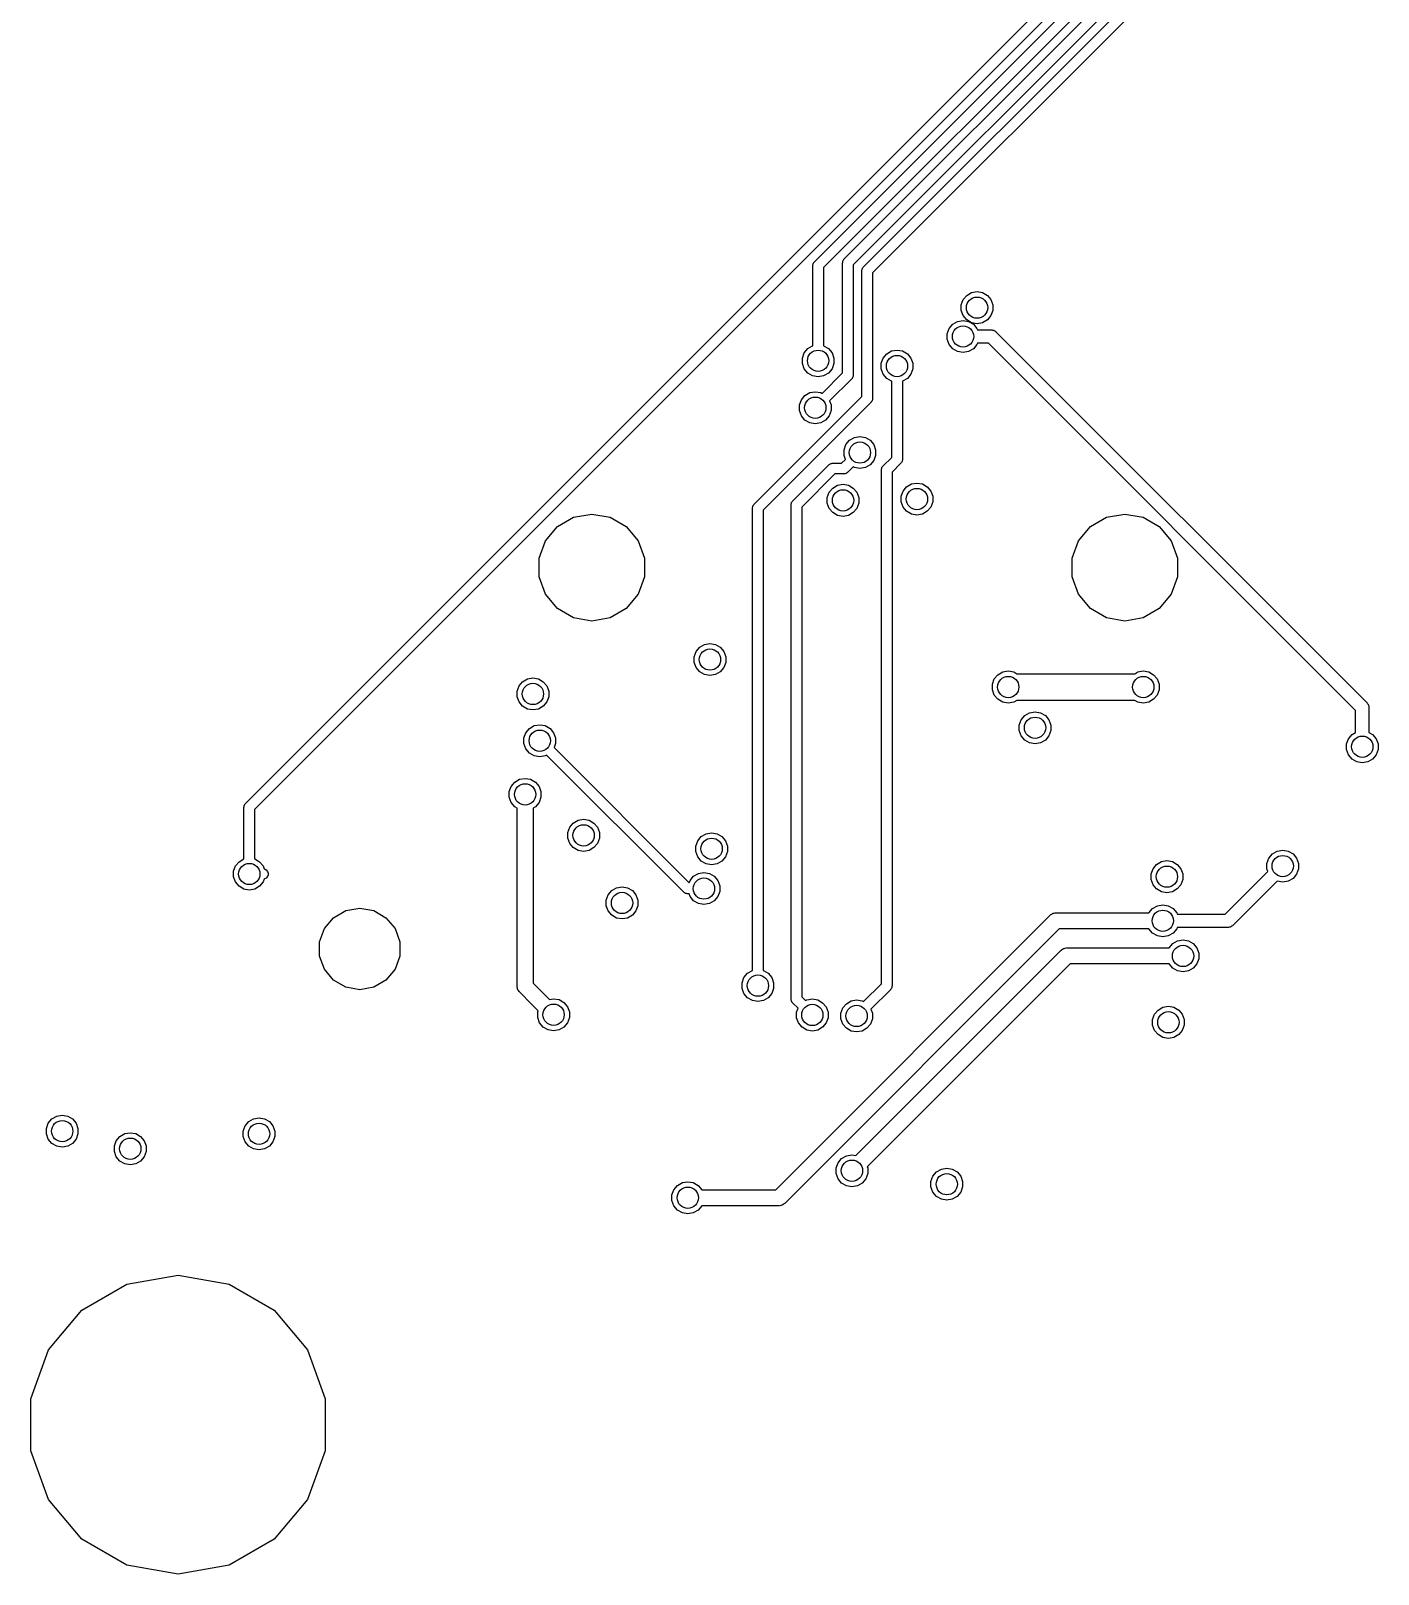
# Model space of a CAD drawing. Extents: x 85.4 to 167.1, y -165.3 to -88.8.
# Drawn here: x 135.22 to 160.51, y -165.29 to -136.33 of the extents above; entities that cross this region are included whole.
import ezdxf

# ---------------------------------------------------------------- set-up
doc = ezdxf.new("R2010")
doc.units = 0
doc.header["$MEASUREMENT"] = 0
doc.layers.add('BLACK', color=7, linetype='CONTINUOUS')

msp = doc.modelspace()

# ---------------------------------------------------------------- linework, layer by layer
at = {"layer": 'Black'}
for p, q in [((139.249, -150.83), (156.599, -133.48)), ((156.77, -133.592), (139.42, -150.942)), ((149.926, -140.663), (156.959, -133.629)), ((157.13, -133.742), (150.096, -140.775)), ((150.486, -140.612), (157.319, -133.779)), ((157.49, -133.891), (150.656, -140.724)), ((150.846, -140.761), (157.679, -133.928)), ((157.85, -134.04), (151.016, -140.873)), ((149.896, -140.733), (149.897, -140.729)), ((149.896, -142.099), (149.896, -140.733)), ((149.897, -140.725), (149.9, -140.712)), ((149.897, -140.729), (149.897, -140.725)), ((149.9, -140.712), (149.902, -140.699)), ((149.902, -140.699), (149.905, -140.695)), ((149.905, -140.695), (149.906, -140.691)), ((149.906, -140.691), (149.913, -140.68)), ((149.913, -140.68), (149.92, -140.669)), ((149.92, -140.669), (149.923, -140.666)), ((149.923, -140.666), (149.926, -140.663)), ((150.456, -140.683), (150.457, -140.678)), ((150.456, -142.748), (150.456, -140.683)), ((150.457, -140.674), (150.46, -140.661)), ((150.457, -140.678), (150.457, -140.674)), ((150.46, -140.661), (150.462, -140.648)), ((150.462, -140.648), (150.465, -140.644)), ((150.465, -140.644), (150.466, -140.64)), ((150.466, -140.64), (150.473, -140.63)), ((150.473, -140.63), (150.48, -140.618)), ((150.48, -140.618), (150.483, -140.615)), ((150.483, -140.615), (150.486, -140.612)), ((150.656, -140.724), (150.656, -142.79)), ((150.096, -140.775), (150.096, -142.099)), ((150.816, -140.832), (150.817, -140.827)), ((150.816, -143.191), (150.816, -140.832)), ((150.817, -140.823), (150.82, -140.81)), ((150.817, -140.827), (150.817, -140.823)), ((150.82, -140.81), (150.822, -140.797)), ((150.822, -140.797), (150.825, -140.794)), ((150.825, -140.794), (150.826, -140.789)), ((150.826, -140.789), (150.833, -140.779)), ((150.833, -140.779), (150.84, -140.767)), ((150.84, -140.767), (150.843, -140.765)), ((150.843, -140.765), (150.846, -140.761)), ((151.016, -140.873), (151.016, -143.232)), ((152.718, -141.375), (152.785, -141.295)), ((152.785, -141.295), (152.876, -141.243)), ((152.876, -141.243), (152.979, -141.224)), ((152.979, -141.224), (153.082, -141.243)), ((153.082, -141.243), (153.173, -141.295)), ((153.173, -141.295), (153.24, -141.375)), ((152.682, -141.473), (152.718, -141.375)), ((152.682, -141.578), (152.682, -141.473)), ((152.718, -141.676), (152.682, -141.578)), ((153.24, -141.375), (153.276, -141.473)), ((153.276, -141.578), (153.24, -141.676)), ((153.276, -141.473), (153.276, -141.578)), ((152.455, -141.916), (152.522, -141.836)), ((152.522, -141.836), (152.612, -141.784)), ((152.612, -141.784), (152.715, -141.766)), ((152.715, -141.766), (152.818, -141.784)), ((152.785, -141.756), (152.718, -141.676)), ((152.876, -141.809), (152.785, -141.756)), ((152.818, -141.784), (152.909, -141.836)), ((152.979, -141.827), (152.876, -141.809)), ((152.909, -141.836), (152.976, -141.916)), ((153.082, -141.809), (152.979, -141.827)), ((153.173, -141.756), (153.082, -141.809)), ((153.24, -141.676), (153.173, -141.756)), ((149.896, -142.24), (149.896, -142.099)), ((150.096, -142.099), (150.096, -142.24)), ((152.419, -142.014), (152.455, -141.916)), ((152.419, -142.119), (152.419, -142.014)), ((152.455, -142.217), (152.419, -142.119)), ((152.976, -141.916), (152.986, -141.942)), ((152.986, -142.192), (152.976, -142.217)), ((152.986, -141.942), (153.14, -141.942)), ((153.14, -142.192), (152.986, -142.192)), ((153.14, -141.942), (153.244, -141.942)), ((153.192, -142.192), (153.14, -142.192)), ((160.084, -149.084), (153.192, -142.192)), ((153.244, -141.942), (153.249, -141.943)), ((153.249, -141.943), (153.255, -141.942)), ((153.255, -141.942), (153.27, -141.946)), ((153.27, -141.946), (153.286, -141.949)), ((153.286, -141.949), (153.291, -141.952)), ((153.291, -141.952), (153.297, -141.953)), ((153.297, -141.953), (153.31, -141.963)), ((153.31, -141.963), (153.324, -141.971)), ((153.324, -141.971), (153.328, -141.975)), ((153.328, -141.975), (153.332, -141.978)), ((153.332, -141.978), (160.298, -148.944)), ((149.7, -142.471), (149.736, -142.373)), ((149.7, -142.576), (149.7, -142.471)), ((149.736, -142.373), (149.803, -142.293)), ((149.803, -142.293), (149.893, -142.24)), ((149.893, -142.24), (149.896, -142.24)), ((150.096, -142.24), (150.099, -142.24)), ((150.099, -142.24), (150.19, -142.293)), ((150.19, -142.293), (150.257, -142.373)), ((150.257, -142.373), (150.293, -142.471)), ((150.293, -142.471), (150.293, -142.576)), ((151.18, -142.57), (151.216, -142.472)), ((151.216, -142.472), (151.283, -142.391)), ((151.283, -142.391), (151.373, -142.339)), ((151.373, -142.339), (151.476, -142.321)), ((151.476, -142.321), (151.579, -142.339)), ((151.579, -142.339), (151.67, -142.391)), ((151.67, -142.391), (151.737, -142.472)), ((151.737, -142.472), (151.773, -142.57)), ((152.522, -142.297), (152.455, -142.217)), ((152.612, -142.35), (152.522, -142.297)), ((152.715, -142.368), (152.612, -142.35)), ((152.818, -142.35), (152.715, -142.368)), ((152.909, -142.297), (152.818, -142.35)), ((152.976, -142.217), (152.909, -142.297)), ((149.736, -142.674), (149.7, -142.576)), ((149.803, -142.754), (149.736, -142.674)), ((149.893, -142.806), (149.803, -142.754)), ((150.07, -143.135), (150.456, -142.748)), ((150.19, -142.754), (150.099, -142.806)), ((150.257, -142.674), (150.19, -142.754)), ((150.293, -142.576), (150.257, -142.674)), ((151.18, -142.674), (151.18, -142.57)), ((151.216, -142.773), (151.18, -142.674)), ((151.283, -142.853), (151.216, -142.773)), ((151.737, -142.773), (151.67, -142.853)), ((151.773, -142.674), (151.737, -142.773)), ((151.773, -142.57), (151.773, -142.674)), ((149.996, -142.824), (149.893, -142.806)), ((150.099, -142.806), (149.996, -142.824)), ((150.627, -142.861), (150.211, -143.276)), ((150.63, -142.857), (150.627, -142.861)), ((150.633, -142.854), (150.63, -142.857)), ((150.64, -142.843), (150.633, -142.854)), ((150.647, -142.832), (150.64, -142.843)), ((150.648, -142.828), (150.647, -142.832)), ((150.65, -142.824), (150.648, -142.828)), ((150.653, -142.811), (150.65, -142.824)), ((150.656, -142.799), (150.653, -142.811)), ((150.656, -142.79), (150.656, -142.794)), ((150.656, -142.794), (150.656, -142.799)), ((151.373, -142.905), (151.283, -142.853)), ((151.376, -142.906), (151.373, -142.905)), ((151.376, -143.046), (151.376, -142.906)), ((151.376, -144.335), (151.376, -143.046)), ((151.579, -142.905), (151.576, -142.906)), ((151.576, -142.906), (151.576, -143.046)), ((151.576, -143.046), (151.576, -144.377)), ((151.67, -142.853), (151.579, -142.905)), ((148.794, -145.213), (150.816, -143.191)), ((150.987, -143.303), (148.965, -145.325)), ((149.646, -143.352), (149.681, -143.253)), ((149.646, -143.456), (149.646, -143.352)), ((149.681, -143.253), (149.749, -143.173)), ((149.749, -143.173), (149.839, -143.121)), ((149.839, -143.121), (149.942, -143.103)), ((149.942, -143.103), (150.045, -143.121)), ((150.045, -143.121), (150.07, -143.135)), ((150.211, -143.276), (150.239, -143.352)), ((150.239, -143.352), (150.239, -143.456)), ((150.99, -143.299), (150.987, -143.303)), ((150.993, -143.296), (150.99, -143.299)), ((151, -143.285), (150.993, -143.296)), ((151.007, -143.274), (151, -143.285)), ((151.008, -143.27), (151.007, -143.274)), ((151.01, -143.266), (151.008, -143.27)), ((151.013, -143.253), (151.01, -143.266)), ((151.016, -143.241), (151.013, -143.253)), ((151.016, -143.232), (151.016, -143.236)), ((151.016, -143.236), (151.016, -143.241)), ((149.681, -143.555), (149.646, -143.456)), ((149.749, -143.635), (149.681, -143.555)), ((149.839, -143.687), (149.749, -143.635)), ((150.136, -143.635), (150.045, -143.687)), ((150.203, -143.555), (150.136, -143.635)), ((150.239, -143.456), (150.203, -143.555)), ((149.942, -143.705), (149.839, -143.687)), ((150.045, -143.687), (149.942, -143.705)), ((150.482, -144.193), (150.518, -144.095)), ((150.482, -144.298), (150.482, -144.193)), ((150.518, -144.095), (150.585, -144.015)), ((150.585, -144.015), (150.676, -143.962)), ((150.676, -143.962), (150.779, -143.944)), ((150.779, -143.944), (150.882, -143.962)), ((150.882, -143.962), (150.972, -144.015)), ((150.972, -144.015), (151.04, -144.095)), ((151.04, -144.095), (151.075, -144.193)), ((151.075, -144.193), (151.075, -144.298)), ((149.516, -145.155), (150.197, -144.475)), ((150.197, -144.475), (150.2, -144.472)), ((150.2, -144.472), (150.203, -144.469)), ((150.203, -144.469), (150.214, -144.462)), ((150.214, -144.462), (150.225, -144.455)), ((150.225, -144.455), (150.229, -144.454)), ((150.229, -144.454), (150.233, -144.451)), ((150.233, -144.451), (150.246, -144.449)), ((150.246, -144.449), (150.259, -144.446)), ((150.259, -144.446), (150.263, -144.446)), ((150.263, -144.446), (150.267, -144.445)), ((150.267, -144.445), (150.437, -144.445)), ((150.437, -144.445), (150.51, -144.373)), ((150.51, -144.373), (150.482, -144.298)), ((150.651, -144.514), (150.55, -144.616)), ((150.676, -144.528), (150.651, -144.514)), ((150.972, -144.476), (150.882, -144.528)), ((151.04, -144.396), (150.972, -144.476)), ((151.075, -144.298), (151.04, -144.396)), ((151.192, -144.528), (151.199, -144.517)), ((151.199, -144.517), (151.206, -144.506)), ((151.206, -144.506), (151.209, -144.503)), ((151.209, -144.503), (151.212, -144.5)), ((151.212, -144.5), (151.376, -144.335)), ((151.547, -144.447), (151.383, -144.612)), ((151.55, -144.444), (151.547, -144.447)), ((151.553, -144.441), (151.55, -144.444)), ((151.56, -144.43), (151.553, -144.441)), ((151.567, -144.419), (151.56, -144.43)), ((151.568, -144.415), (151.567, -144.419)), ((151.57, -144.411), (151.568, -144.415)), ((151.573, -144.398), (151.57, -144.411)), ((151.576, -144.385), (151.573, -144.398)), ((151.576, -144.377), (151.576, -144.381)), ((151.576, -144.381), (151.576, -144.385)), ((150.309, -144.645), (149.687, -145.267)), ((150.479, -144.645), (150.309, -144.645)), ((150.483, -144.645), (150.479, -144.645)), ((150.488, -144.645), (150.483, -144.645)), ((150.5, -144.642), (150.488, -144.645)), ((150.513, -144.639), (150.5, -144.642)), ((150.517, -144.637), (150.513, -144.639)), ((150.521, -144.636), (150.517, -144.637)), ((150.532, -144.628), (150.521, -144.636)), ((150.543, -144.622), (150.532, -144.628)), ((150.546, -144.619), (150.543, -144.622)), ((150.55, -144.616), (150.546, -144.619)), ((150.779, -144.546), (150.676, -144.528)), ((150.882, -144.528), (150.779, -144.546)), ((151.183, -144.562), (151.186, -144.549)), ((151.183, -144.566), (151.183, -144.562)), ((151.183, -144.57), (151.183, -144.566)), ((151.183, -154.213), (151.183, -144.57)), ((151.186, -144.549), (151.189, -144.536)), ((151.189, -144.536), (151.191, -144.532)), ((151.191, -144.532), (151.192, -144.528)), ((151.383, -144.612), (151.383, -154.254)), ((150.166, -145.09), (150.202, -144.991)), ((150.166, -145.194), (150.166, -145.09)), ((150.202, -144.991), (150.269, -144.911)), ((150.269, -144.911), (150.36, -144.859)), ((150.36, -144.859), (150.463, -144.841)), ((150.463, -144.841), (150.566, -144.859)), ((150.566, -144.859), (150.656, -144.911)), ((150.656, -144.911), (150.724, -144.991)), ((150.724, -144.991), (150.759, -145.09)), ((150.759, -145.09), (150.759, -145.194)), ((151.554, -145.065), (151.589, -144.967)), ((151.554, -145.17), (151.554, -145.065)), ((151.589, -144.967), (151.657, -144.887)), ((151.657, -144.887), (151.747, -144.835)), ((151.747, -144.835), (151.85, -144.817)), ((151.85, -144.817), (151.953, -144.835)), ((151.953, -144.835), (152.044, -144.887)), ((152.044, -144.887), (152.111, -144.967)), ((152.111, -144.967), (152.147, -145.065)), ((152.147, -145.065), (152.147, -145.17)), ((148.765, -145.275), (148.768, -145.262)), ((148.765, -145.279), (148.765, -145.275)), ((148.765, -145.284), (148.765, -145.279)), ((148.765, -153.964), (148.765, -145.284)), ((148.768, -145.262), (148.771, -145.25)), ((148.771, -145.25), (148.773, -145.246)), ((148.773, -145.246), (148.774, -145.241)), ((148.774, -145.241), (148.782, -145.231)), ((148.782, -145.231), (148.788, -145.219)), ((148.788, -145.219), (148.791, -145.217)), ((148.791, -145.217), (148.794, -145.213)), ((148.965, -145.325), (148.965, -153.964)), ((149.487, -145.217), (149.491, -145.205)), ((149.488, -145.222), (149.487, -145.217)), ((149.487, -145.226), (149.488, -145.222)), ((149.487, -154.499), (149.487, -145.226)), ((149.491, -145.205), (149.493, -145.192)), ((149.493, -145.192), (149.495, -145.188)), ((149.495, -145.188), (149.496, -145.184)), ((149.496, -145.184), (149.504, -145.173)), ((149.504, -145.173), (149.51, -145.162)), ((149.51, -145.162), (149.514, -145.159)), ((149.514, -145.159), (149.516, -145.155)), ((149.687, -145.267), (149.687, -154.458)), ((150.202, -145.292), (150.166, -145.194)), ((150.269, -145.373), (150.202, -145.292)), ((150.36, -145.425), (150.269, -145.373)), ((150.656, -145.373), (150.566, -145.425)), ((150.724, -145.292), (150.656, -145.373)), ((150.759, -145.194), (150.724, -145.292)), ((151.589, -145.268), (151.554, -145.17)), ((151.657, -145.348), (151.589, -145.268)), ((151.747, -145.401), (151.657, -145.348)), ((152.044, -145.348), (151.953, -145.401)), ((152.111, -145.268), (152.044, -145.348)), ((152.147, -145.17), (152.111, -145.268)), ((144.881, -145.901), (145.105, -145.634)), ((145.105, -145.634), (145.407, -145.46)), ((145.407, -145.46), (145.75, -145.399)), ((145.75, -145.399), (146.093, -145.46)), ((146.093, -145.46), (146.395, -145.634)), ((146.395, -145.634), (146.62, -145.901)), ((150.463, -145.443), (150.36, -145.425)), ((150.566, -145.425), (150.463, -145.443)), ((151.85, -145.419), (151.747, -145.401)), ((151.953, -145.401), (151.85, -145.419)), ((154.881, -145.901), (155.105, -145.634)), ((155.105, -145.634), (155.407, -145.46)), ((155.407, -145.46), (155.75, -145.399)), ((155.75, -145.399), (156.093, -145.46)), ((156.093, -145.46), (156.395, -145.634)), ((156.395, -145.634), (156.62, -145.901)), ((144.762, -146.229), (144.881, -145.901)), ((146.62, -145.901), (146.739, -146.229)), ((154.762, -146.229), (154.881, -145.901)), ((156.62, -145.901), (156.739, -146.229)), ((144.762, -146.577), (144.762, -146.229)), ((146.739, -146.229), (146.739, -146.577)), ((154.762, -146.577), (154.762, -146.229)), ((156.739, -146.229), (156.739, -146.577)), ((144.881, -146.905), (144.762, -146.577)), ((146.739, -146.577), (146.62, -146.905)), ((154.881, -146.905), (154.762, -146.577)), ((156.739, -146.577), (156.62, -146.905)), ((145.105, -147.172), (144.881, -146.905)), ((146.62, -146.905), (146.395, -147.172)), ((155.105, -147.172), (154.881, -146.905)), ((156.62, -146.905), (156.395, -147.172)), ((145.407, -147.346), (145.105, -147.172)), ((145.75, -147.407), (145.407, -147.346)), ((146.093, -147.346), (145.75, -147.407)), ((146.395, -147.172), (146.093, -147.346)), ((155.407, -147.346), (155.105, -147.172)), ((155.75, -147.407), (155.407, -147.346)), ((156.093, -147.346), (155.75, -147.407)), ((156.395, -147.172), (156.093, -147.346)), ((147.67, -148.077), (147.706, -147.979)), ((147.706, -147.979), (147.773, -147.899)), ((147.773, -147.899), (147.863, -147.846)), ((147.863, -147.846), (147.966, -147.828)), ((147.966, -147.828), (148.069, -147.846)), ((148.069, -147.846), (148.16, -147.899)), ((148.16, -147.899), (148.227, -147.979)), ((148.227, -147.979), (148.263, -148.077)), ((147.67, -148.182), (147.67, -148.077)), ((147.706, -148.28), (147.67, -148.182)), ((147.773, -148.36), (147.706, -148.28)), ((148.227, -148.28), (148.16, -148.36)), ((148.263, -148.182), (148.227, -148.28)), ((148.263, -148.077), (148.263, -148.182)), ((144.382, -148.625), (144.449, -148.545)), ((144.449, -148.545), (144.539, -148.492)), ((144.539, -148.492), (144.642, -148.474)), ((144.642, -148.474), (144.745, -148.492)), ((144.745, -148.492), (144.836, -148.545)), ((144.836, -148.545), (144.903, -148.625)), ((147.863, -148.412), (147.773, -148.36)), ((147.966, -148.431), (147.863, -148.412)), ((148.069, -148.412), (147.966, -148.431)), ((148.16, -148.36), (148.069, -148.412)), ((153.266, -148.593), (153.302, -148.494)), ((153.302, -148.494), (153.369, -148.414)), ((153.369, -148.414), (153.46, -148.362)), ((153.46, -148.362), (153.563, -148.344)), ((153.563, -148.344), (153.666, -148.362)), ((153.666, -148.362), (153.723, -148.395)), ((153.723, -148.395), (155.937, -148.395)), ((155.937, -148.395), (155.995, -148.362)), ((155.995, -148.362), (156.098, -148.344)), ((156.098, -148.344), (156.201, -148.362)), ((156.201, -148.362), (156.291, -148.414)), ((156.291, -148.414), (156.358, -148.494)), ((156.358, -148.494), (156.394, -148.593)), ((144.346, -148.723), (144.382, -148.625)), ((144.346, -148.828), (144.346, -148.723)), ((144.382, -148.926), (144.346, -148.828)), ((144.903, -148.625), (144.939, -148.723)), ((144.939, -148.828), (144.903, -148.926)), ((144.939, -148.723), (144.939, -148.828)), ((153.266, -148.697), (153.266, -148.593)), ((153.302, -148.796), (153.266, -148.697)), ((153.369, -148.876), (153.302, -148.796)), ((156.358, -148.796), (156.291, -148.876)), ((156.394, -148.697), (156.358, -148.796)), ((156.394, -148.593), (156.394, -148.697)), ((144.449, -149.006), (144.382, -148.926)), ((144.539, -149.058), (144.449, -149.006)), ((144.642, -149.076), (144.539, -149.058)), ((144.745, -149.058), (144.642, -149.076)), ((144.836, -149.006), (144.745, -149.058)), ((144.903, -148.926), (144.836, -149.006)), ((153.46, -148.928), (153.369, -148.876)), ((153.563, -148.946), (153.46, -148.928)), ((153.666, -148.928), (153.563, -148.946)), ((153.723, -148.895), (153.666, -148.928)), ((155.937, -148.895), (153.723, -148.895)), ((153.874, -149.18), (153.964, -149.127)), ((153.964, -149.127), (154.067, -149.109)), ((154.067, -149.109), (154.17, -149.127)), ((154.17, -149.127), (154.261, -149.18)), ((155.995, -148.928), (155.937, -148.895)), ((156.098, -148.946), (155.995, -148.928)), ((156.201, -148.928), (156.098, -148.946)), ((156.291, -148.876), (156.201, -148.928)), ((160.084, -149.496), (160.084, -149.084)), ((160.298, -148.944), (160.301, -148.948)), ((160.301, -148.948), (160.305, -148.952)), ((160.305, -148.952), (160.313, -148.966)), ((160.313, -148.966), (160.322, -148.979)), ((160.322, -148.979), (160.324, -148.985)), ((160.324, -148.985), (160.327, -148.989)), ((160.327, -148.989), (160.329, -149.005)), ((160.329, -149.005), (160.334, -149.021)), ((160.334, -149.021), (160.333, -149.027)), ((160.333, -149.027), (160.334, -149.032)), ((160.334, -149.032), (160.334, -149.496)), ((144.511, -149.502), (144.578, -149.422)), ((144.578, -149.422), (144.669, -149.37)), ((144.669, -149.37), (144.772, -149.352)), ((144.772, -149.352), (144.875, -149.37)), ((144.875, -149.37), (144.965, -149.422)), ((144.965, -149.422), (145.032, -149.502)), ((153.771, -149.358), (153.807, -149.26)), ((153.771, -149.463), (153.771, -149.358)), ((153.807, -149.26), (153.874, -149.18)), ((154.261, -149.18), (154.328, -149.26)), ((154.328, -149.26), (154.364, -149.358)), ((154.364, -149.358), (154.364, -149.463)), ((144.475, -149.601), (144.511, -149.502)), ((144.475, -149.705), (144.475, -149.601)), ((144.511, -149.804), (144.475, -149.705)), ((145.032, -149.502), (145.068, -149.601)), ((145.068, -149.705), (145.041, -149.781)), ((145.068, -149.601), (145.068, -149.705)), ((153.807, -149.561), (153.771, -149.463)), ((153.874, -149.641), (153.807, -149.561)), ((153.964, -149.693), (153.874, -149.641)), ((154.067, -149.711), (153.964, -149.693)), ((154.17, -149.693), (154.067, -149.711)), ((154.261, -149.641), (154.17, -149.693)), ((154.328, -149.561), (154.261, -149.641)), ((154.364, -149.463), (154.328, -149.561)), ((159.913, -149.714), (159.948, -149.615)), ((159.913, -149.818), (159.913, -149.714)), ((159.948, -149.615), (160.016, -149.535)), ((160.016, -149.535), (160.084, -149.496)), ((160.334, -149.496), (160.403, -149.535)), ((160.403, -149.535), (160.47, -149.615)), ((160.47, -149.615), (160.506, -149.714)), ((160.506, -149.714), (160.506, -149.818)), ((144.578, -149.884), (144.511, -149.804)), ((144.669, -149.936), (144.578, -149.884)), ((144.772, -149.954), (144.669, -149.936)), ((144.875, -149.936), (144.772, -149.954)), ((144.899, -149.922), (144.875, -149.936)), ((147.475, -152.498), (144.899, -149.922)), ((145.041, -149.781), (147.577, -152.317)), ((159.948, -149.916), (159.913, -149.818)), ((160.016, -149.997), (159.948, -149.916)), ((160.106, -150.049), (160.016, -149.997)), ((160.403, -149.997), (160.312, -150.049)), ((160.47, -149.916), (160.403, -149.997)), ((160.506, -149.818), (160.47, -149.916)), ((160.209, -150.067), (160.106, -150.049)), ((160.312, -150.049), (160.209, -150.067)), ((144.2, -150.608), (144.236, -150.509)), ((144.236, -150.509), (144.303, -150.429)), ((144.303, -150.429), (144.394, -150.377)), ((144.394, -150.377), (144.497, -150.359)), ((144.497, -150.359), (144.6, -150.377)), ((144.6, -150.377), (144.69, -150.429)), ((144.69, -150.429), (144.757, -150.509)), ((144.757, -150.509), (144.793, -150.608)), ((139.221, -150.892), (139.224, -150.879)), ((139.224, -150.879), (139.226, -150.866)), ((139.226, -150.866), (139.228, -150.862)), ((139.228, -150.862), (139.23, -150.858)), ((139.23, -150.858), (139.237, -150.847)), ((139.237, -150.847), (139.244, -150.836)), ((139.244, -150.836), (139.247, -150.833)), ((139.247, -150.833), (139.249, -150.83)), ((144.2, -150.712), (144.2, -150.608)), ((144.236, -150.811), (144.2, -150.712)), ((144.303, -150.891), (144.236, -150.811)), ((144.757, -150.811), (144.69, -150.891)), ((144.793, -150.712), (144.757, -150.811)), ((144.793, -150.608), (144.793, -150.712)), ((139.22, -150.9), (139.221, -150.896)), ((139.22, -151.729), (139.22, -150.9)), ((139.221, -150.896), (139.221, -150.892)), ((139.42, -150.942), (139.42, -151.729)), ((144.347, -150.916), (144.303, -150.891)), ((144.347, -154.262), (144.347, -150.916)), ((144.69, -150.891), (144.647, -150.916)), ((144.647, -150.916), (144.647, -154.2)), ((145.4, -151.198), (145.491, -151.146)), ((145.491, -151.146), (145.594, -151.128)), ((145.594, -151.128), (145.697, -151.146)), ((145.697, -151.146), (145.788, -151.198)), ((145.297, -151.376), (145.333, -151.278)), ((145.297, -151.481), (145.297, -151.376)), ((145.333, -151.278), (145.4, -151.198)), ((145.788, -151.198), (145.855, -151.278)), ((145.855, -151.278), (145.891, -151.376)), ((145.891, -151.376), (145.891, -151.481)), ((147.736, -151.531), (147.803, -151.45)), ((147.803, -151.45), (147.894, -151.398)), ((147.894, -151.398), (147.997, -151.38)), ((147.997, -151.38), (148.1, -151.398)), ((148.1, -151.398), (148.19, -151.45)), ((148.19, -151.45), (148.258, -151.531)), ((139.22, -151.87), (139.22, -151.729)), ((139.42, -151.729), (139.42, -151.87)), ((145.333, -151.579), (145.297, -151.481)), ((145.4, -151.659), (145.333, -151.579)), ((145.491, -151.712), (145.4, -151.659)), ((145.594, -151.73), (145.491, -151.712)), ((145.697, -151.712), (145.594, -151.73)), ((145.788, -151.659), (145.697, -151.712)), ((145.855, -151.579), (145.788, -151.659)), ((145.891, -151.481), (145.855, -151.579)), ((147.7, -151.629), (147.736, -151.531)), ((147.7, -151.733), (147.7, -151.629)), ((147.736, -151.832), (147.7, -151.733)), ((148.258, -151.531), (148.293, -151.629)), ((148.293, -151.733), (148.258, -151.832)), ((148.293, -151.629), (148.293, -151.733)), ((158.522, -151.776), (158.613, -151.723)), ((158.613, -151.723), (158.716, -151.705)), ((158.716, -151.705), (158.819, -151.723)), ((158.819, -151.723), (158.909, -151.776)), ((139.024, -152.101), (139.059, -152.003)), ((139.059, -152.003), (139.127, -151.923)), ((139.127, -151.923), (139.217, -151.871)), ((139.217, -151.871), (139.22, -151.87)), ((139.42, -151.87), (139.423, -151.871)), ((139.423, -151.871), (139.514, -151.923)), ((139.514, -151.923), (139.581, -152.003)), ((139.581, -152.003), (139.601, -152.058)), ((147.803, -151.912), (147.736, -151.832)), ((147.894, -151.964), (147.803, -151.912)), ((147.997, -151.982), (147.894, -151.964)), ((148.1, -151.964), (147.997, -151.982)), ((148.19, -151.912), (148.1, -151.964)), ((148.258, -151.832), (148.19, -151.912)), ((156.281, -152.054), (156.348, -151.974)), ((156.348, -151.974), (156.438, -151.921)), ((156.438, -151.921), (156.541, -151.903)), ((156.541, -151.903), (156.644, -151.921)), ((156.644, -151.921), (156.735, -151.974)), ((156.735, -151.974), (156.802, -152.054)), ((158.419, -151.954), (158.455, -151.856)), ((158.419, -152.058), (158.419, -151.954)), ((158.455, -151.856), (158.522, -151.776)), ((158.909, -151.776), (158.976, -151.856)), ((158.976, -151.856), (159.012, -151.954)), ((159.012, -151.954), (159.012, -152.058)), ((139.024, -152.206), (139.024, -152.101)), ((139.059, -152.304), (139.024, -152.206)), ((139.127, -152.384), (139.059, -152.304)), ((139.581, -152.304), (139.514, -152.384)), ((139.601, -152.249), (139.581, -152.304)), ((139.601, -152.058), (139.608, -152.06)), ((139.608, -152.247), (139.601, -152.249)), ((139.608, -152.06), (139.638, -152.077)), ((139.638, -152.23), (139.608, -152.247)), ((139.638, -152.077), (139.661, -152.104)), ((139.661, -152.204), (139.638, -152.23)), ((139.661, -152.104), (139.673, -152.136)), ((139.673, -152.171), (139.661, -152.204)), ((139.673, -152.136), (139.673, -152.171)), ((147.577, -152.317), (147.591, -152.277)), ((147.591, -152.277), (147.659, -152.197)), ((147.659, -152.197), (147.749, -152.144)), ((147.749, -152.144), (147.852, -152.126)), ((147.852, -152.126), (147.955, -152.144)), ((147.955, -152.144), (148.046, -152.197)), ((148.046, -152.197), (148.113, -152.277)), ((148.113, -152.277), (148.149, -152.375)), ((156.245, -152.152), (156.281, -152.054)), ((156.245, -152.257), (156.245, -152.152)), ((156.281, -152.355), (156.245, -152.257)), ((156.802, -152.054), (156.838, -152.152)), ((156.838, -152.257), (156.802, -152.355)), ((156.838, -152.152), (156.838, -152.257)), ((157.638, -152.907), (158.437, -152.108)), ((158.611, -152.288), (157.778, -153.121)), ((158.437, -152.108), (158.419, -152.058)), ((158.613, -152.289), (158.611, -152.288)), ((158.716, -152.307), (158.613, -152.289)), ((158.819, -152.289), (158.716, -152.307)), ((158.909, -152.237), (158.819, -152.289)), ((158.976, -152.157), (158.909, -152.237)), ((159.012, -152.058), (158.976, -152.157)), ((139.217, -152.437), (139.127, -152.384)), ((139.32, -152.455), (139.217, -152.437)), ((139.423, -152.437), (139.32, -152.455)), ((139.514, -152.384), (139.423, -152.437)), ((146.019, -152.644), (146.055, -152.546)), ((146.055, -152.546), (146.122, -152.466)), ((146.122, -152.466), (146.212, -152.414)), ((146.212, -152.414), (146.315, -152.395)), ((146.315, -152.395), (146.418, -152.414)), ((146.418, -152.414), (146.509, -152.466)), ((146.509, -152.466), (146.576, -152.546)), ((146.576, -152.546), (146.612, -152.644)), ((147.479, -152.5), (147.475, -152.498)), ((147.481, -152.504), (147.479, -152.5)), ((147.493, -152.51), (147.481, -152.504)), ((147.504, -152.518), (147.493, -152.51)), ((147.508, -152.519), (147.504, -152.518)), ((147.512, -152.521), (147.508, -152.519)), ((147.524, -152.523), (147.512, -152.521)), ((147.537, -152.527), (147.524, -152.523)), ((147.541, -152.526), (147.537, -152.527)), ((147.546, -152.527), (147.541, -152.526)), ((147.573, -152.527), (147.546, -152.527)), ((147.591, -152.578), (147.573, -152.527)), ((147.659, -152.658), (147.591, -152.578)), ((148.113, -152.578), (148.046, -152.658)), ((148.149, -152.48), (148.113, -152.578)), ((148.149, -152.375), (148.149, -152.48)), ((156.348, -152.435), (156.281, -152.355)), ((156.438, -152.487), (156.348, -152.435)), ((156.541, -152.505), (156.438, -152.487)), ((156.644, -152.487), (156.541, -152.505)), ((156.735, -152.435), (156.644, -152.487)), ((156.802, -152.355), (156.735, -152.435)), ((140.901, -152.975), (141.131, -152.842)), ((141.131, -152.842), (141.393, -152.796)), ((141.393, -152.796), (141.654, -152.842)), ((141.654, -152.842), (141.884, -152.975)), ((146.019, -152.749), (146.019, -152.644)), ((146.055, -152.847), (146.019, -152.749)), ((146.122, -152.927), (146.055, -152.847)), ((146.576, -152.847), (146.509, -152.927)), ((146.612, -152.749), (146.576, -152.847)), ((146.612, -152.644), (146.612, -152.749)), ((147.749, -152.71), (147.659, -152.658)), ((147.852, -152.728), (147.749, -152.71)), ((147.955, -152.71), (147.852, -152.728)), ((148.046, -152.658), (147.955, -152.71)), ((154.362, -152.917), (154.379, -152.908)), ((154.379, -152.908), (154.395, -152.896)), ((154.395, -152.896), (154.402, -152.895)), ((154.402, -152.895), (154.407, -152.891)), ((154.407, -152.891), (154.427, -152.888)), ((154.427, -152.888), (154.445, -152.883)), ((154.445, -152.883), (154.452, -152.884)), ((154.452, -152.884), (154.459, -152.882)), ((154.459, -152.882), (156.041, -152.882)), ((156.041, -152.882), (156.204, -152.882)), ((156.204, -152.882), (156.272, -152.802)), ((156.204, -152.882), (156.204, -152.882)), ((156.272, -152.802), (156.362, -152.749)), ((156.362, -152.749), (156.465, -152.731)), ((156.465, -152.731), (156.568, -152.749)), ((156.568, -152.749), (156.659, -152.802)), ((156.659, -152.802), (156.726, -152.882)), ((156.726, -152.882), (156.735, -152.907)), ((156.735, -152.907), (156.889, -152.907)), ((156.889, -152.907), (157.638, -152.907)), ((140.64, -153.428), (140.73, -153.178)), ((140.73, -153.178), (140.901, -152.975)), ((141.884, -152.975), (142.055, -153.178)), ((142.055, -153.178), (142.146, -153.428)), ((146.212, -152.98), (146.122, -152.927)), ((146.315, -152.998), (146.212, -152.98)), ((146.418, -152.98), (146.315, -152.998)), ((146.509, -152.927), (146.418, -152.98)), ((149.2, -158.079), (154.353, -152.926)), ((154.521, -153.182), (149.368, -158.335)), ((154.353, -152.926), (154.358, -152.923)), ((154.358, -152.923), (154.362, -152.917)), ((156.041, -153.182), (154.521, -153.182)), ((156.204, -153.182), (156.041, -153.182)), ((156.204, -153.183), (156.204, -153.182)), ((156.272, -153.263), (156.204, -153.183)), ((156.726, -153.183), (156.659, -153.263)), ((156.735, -153.157), (156.726, -153.183)), ((156.889, -153.157), (156.735, -153.157)), ((157.689, -153.157), (156.889, -153.157)), ((157.695, -153.156), (157.689, -153.157)), ((157.7, -153.157), (157.695, -153.156)), ((157.716, -153.153), (157.7, -153.157)), ((157.732, -153.15), (157.716, -153.153)), ((157.737, -153.147), (157.732, -153.15)), ((157.742, -153.146), (157.737, -153.147)), ((157.756, -153.136), (157.742, -153.146)), ((157.77, -153.128), (157.756, -153.136)), ((157.773, -153.124), (157.77, -153.128)), ((157.778, -153.121), (157.773, -153.124)), ((140.64, -153.694), (140.64, -153.428)), ((142.146, -153.428), (142.146, -153.694)), ((156.362, -153.315), (156.272, -153.263)), ((156.465, -153.334), (156.362, -153.315)), ((156.568, -153.315), (156.465, -153.334)), ((156.659, -153.263), (156.568, -153.315)), ((156.583, -153.541), (156.65, -153.461)), ((156.65, -153.461), (156.741, -153.408)), ((156.741, -153.408), (156.844, -153.39)), ((156.844, -153.39), (156.947, -153.408)), ((156.947, -153.408), (157.037, -153.461)), ((157.037, -153.461), (157.104, -153.541)), ((140.73, -153.943), (140.64, -153.694)), ((142.146, -153.694), (142.055, -153.943)), ((150.706, -157.436), (154.556, -153.585)), ((154.556, -153.585), (154.562, -153.582)), ((154.562, -153.582), (154.566, -153.577)), ((154.566, -153.577), (154.583, -153.567)), ((154.583, -153.567), (154.599, -153.555)), ((154.599, -153.555), (154.605, -153.554)), ((154.605, -153.554), (154.611, -153.55)), ((154.611, -153.55), (154.63, -153.547)), ((154.63, -153.547), (154.649, -153.542)), ((154.649, -153.542), (154.656, -153.543)), ((154.656, -153.543), (154.662, -153.541)), ((154.662, -153.541), (156.419, -153.541)), ((156.419, -153.541), (156.583, -153.541)), ((156.583, -153.541), (156.583, -153.541)), ((157.104, -153.541), (157.14, -153.639)), ((157.14, -153.744), (157.104, -153.842)), ((157.14, -153.639), (157.14, -153.744)), ((140.901, -154.147), (140.73, -153.943)), ((142.055, -153.943), (141.884, -154.147)), ((148.604, -154.097), (148.671, -154.017)), ((148.671, -154.017), (148.762, -153.965)), ((148.762, -153.965), (148.765, -153.964)), ((148.965, -153.964), (148.968, -153.965)), ((148.968, -153.965), (149.058, -154.017)), ((149.058, -154.017), (149.125, -154.097)), ((154.724, -153.841), (150.918, -157.647)), ((156.419, -153.841), (154.724, -153.841)), ((156.583, -153.841), (156.419, -153.841)), ((156.583, -153.842), (156.583, -153.841)), ((156.65, -153.922), (156.583, -153.842)), ((156.741, -153.974), (156.65, -153.922)), ((156.844, -153.993), (156.741, -153.974)), ((156.947, -153.974), (156.844, -153.993)), ((157.037, -153.922), (156.947, -153.974)), ((157.104, -153.842), (157.037, -153.922)), ((141.131, -154.279), (140.901, -154.147)), ((141.393, -154.326), (141.131, -154.279)), ((141.654, -154.279), (141.393, -154.326)), ((141.884, -154.147), (141.654, -154.279)), ((144.348, -154.268), (144.347, -154.262)), ((144.347, -154.275), (144.348, -154.268)), ((144.352, -154.294), (144.347, -154.275)), ((144.356, -154.313), (144.352, -154.294)), ((144.359, -154.319), (144.356, -154.313)), ((144.361, -154.325), (144.359, -154.319)), ((144.372, -154.341), (144.361, -154.325)), ((144.382, -154.358), (144.372, -154.341)), ((144.387, -154.362), (144.382, -154.358)), ((144.391, -154.368), (144.387, -154.362)), ((144.647, -154.2), (144.836, -154.389)), ((148.568, -154.195), (148.604, -154.097)), ((148.568, -154.3), (148.568, -154.195)), ((148.604, -154.398), (148.568, -154.3)), ((149.125, -154.097), (149.161, -154.195)), ((149.161, -154.3), (149.125, -154.398)), ((149.161, -154.195), (149.161, -154.3)), ((150.846, -154.549), (151.183, -154.213)), ((151.353, -154.325), (150.987, -154.691)), ((151.356, -154.321), (151.353, -154.325)), ((151.359, -154.318), (151.356, -154.321)), ((151.366, -154.307), (151.359, -154.318)), ((151.373, -154.296), (151.366, -154.307)), ((151.374, -154.292), (151.373, -154.296)), ((151.377, -154.288), (151.374, -154.292)), ((151.379, -154.275), (151.377, -154.288)), ((151.382, -154.263), (151.379, -154.275)), ((151.383, -154.254), (151.382, -154.258)), ((151.382, -154.258), (151.382, -154.263)), ((144.624, -154.601), (144.391, -154.368)), ((144.742, -154.719), (144.624, -154.601)), ((144.836, -154.389), (144.954, -154.507)), ((144.954, -154.507), (145.03, -154.494)), ((145.03, -154.494), (145.133, -154.512)), ((145.133, -154.512), (145.224, -154.564)), ((145.224, -154.564), (145.291, -154.645)), ((145.291, -154.645), (145.327, -154.743)), ((148.671, -154.478), (148.604, -154.398)), ((148.762, -154.531), (148.671, -154.478)), ((148.865, -154.549), (148.762, -154.531)), ((148.968, -154.531), (148.865, -154.549)), ((149.058, -154.478), (148.968, -154.531)), ((149.125, -154.398), (149.058, -154.478)), ((149.488, -154.504), (149.487, -154.499)), ((149.487, -154.508), (149.488, -154.504)), ((149.491, -154.521), (149.487, -154.508)), ((149.493, -154.534), (149.491, -154.521)), ((149.495, -154.538), (149.493, -154.534)), ((149.496, -154.542), (149.495, -154.538)), ((149.504, -154.552), (149.496, -154.542)), ((149.51, -154.564), (149.504, -154.552)), ((149.514, -154.567), (149.51, -154.564)), ((149.516, -154.57), (149.514, -154.567)), ((149.618, -154.672), (149.516, -154.57)), ((149.687, -154.458), (149.759, -154.531)), ((149.759, -154.531), (149.784, -154.517)), ((149.784, -154.517), (149.887, -154.498)), ((149.887, -154.498), (149.99, -154.517)), ((149.99, -154.517), (150.08, -154.569)), ((150.08, -154.569), (150.148, -154.649)), ((150.148, -154.649), (150.183, -154.747)), ((150.457, -154.668), (150.525, -154.588)), ((150.525, -154.588), (150.615, -154.535)), ((150.615, -154.535), (150.718, -154.517)), ((150.718, -154.517), (150.821, -154.535)), ((150.821, -154.535), (150.846, -154.549)), ((156.377, -154.707), (156.467, -154.654)), ((156.467, -154.654), (156.57, -154.636)), ((156.57, -154.636), (156.673, -154.654)), ((156.673, -154.654), (156.764, -154.707)), ((144.734, -154.743), (144.742, -154.719)), ((144.734, -154.847), (144.734, -154.743)), ((144.769, -154.946), (144.734, -154.847)), ((145.327, -154.847), (145.291, -154.946)), ((145.327, -154.743), (145.327, -154.847)), ((149.59, -154.747), (149.618, -154.672)), ((149.59, -154.852), (149.59, -154.747)), ((149.626, -154.95), (149.59, -154.852)), ((150.183, -154.852), (150.148, -154.95)), ((150.183, -154.747), (150.183, -154.852)), ((150.422, -154.766), (150.457, -154.668)), ((150.422, -154.871), (150.422, -154.766)), ((150.457, -154.969), (150.422, -154.871)), ((151.015, -154.871), (150.979, -154.969)), ((150.987, -154.691), (151.015, -154.766)), ((151.015, -154.766), (151.015, -154.871)), ((156.274, -154.885), (156.309, -154.787)), ((156.274, -154.99), (156.274, -154.885)), ((156.309, -154.787), (156.377, -154.707)), ((156.764, -154.707), (156.831, -154.787)), ((156.831, -154.787), (156.867, -154.885)), ((156.867, -154.885), (156.867, -154.99)), ((144.837, -155.026), (144.769, -154.946)), ((144.927, -155.078), (144.837, -155.026)), ((145.03, -155.096), (144.927, -155.078)), ((145.133, -155.078), (145.03, -155.096)), ((145.224, -155.026), (145.133, -155.078)), ((145.291, -154.946), (145.224, -155.026)), ((149.693, -155.03), (149.626, -154.95)), ((149.784, -155.082), (149.693, -155.03)), ((149.887, -155.101), (149.784, -155.082)), ((149.99, -155.082), (149.887, -155.101)), ((150.08, -155.03), (149.99, -155.082)), ((150.148, -154.95), (150.08, -155.03)), ((150.525, -155.049), (150.457, -154.969)), ((150.615, -155.101), (150.525, -155.049)), ((150.718, -155.119), (150.615, -155.101)), ((150.821, -155.101), (150.718, -155.119)), ((150.912, -155.049), (150.821, -155.101)), ((150.979, -154.969), (150.912, -155.049)), ((156.309, -155.088), (156.274, -154.99)), ((156.377, -155.168), (156.309, -155.088)), ((156.467, -155.22), (156.377, -155.168)), ((156.57, -155.239), (156.467, -155.22)), ((156.673, -155.22), (156.57, -155.239)), ((156.764, -155.168), (156.673, -155.22)), ((156.831, -155.088), (156.764, -155.168)), ((156.867, -154.99), (156.831, -155.088)), ((135.705, -156.697), (135.808, -156.679)), ((135.808, -156.679), (135.911, -156.697)), ((135.511, -156.928), (135.547, -156.83)), ((135.511, -157.033), (135.511, -156.928)), ((135.547, -156.83), (135.614, -156.75)), ((135.614, -156.75), (135.705, -156.697)), ((135.911, -156.697), (136.001, -156.75)), ((136.001, -156.75), (136.068, -156.83)), ((136.068, -156.83), (136.104, -156.928)), ((136.104, -156.928), (136.104, -157.033)), ((139.206, -156.978), (139.242, -156.88)), ((139.242, -156.88), (139.309, -156.8)), ((139.309, -156.8), (139.4, -156.747)), ((139.4, -156.747), (139.503, -156.729)), ((139.503, -156.729), (139.606, -156.747)), ((139.606, -156.747), (139.697, -156.8)), ((139.697, -156.8), (139.764, -156.88)), ((139.764, -156.88), (139.8, -156.978)), ((135.547, -157.131), (135.511, -157.033)), ((135.614, -157.211), (135.547, -157.131)), ((135.705, -157.263), (135.614, -157.211)), ((136.001, -157.211), (135.911, -157.263)), ((136.068, -157.131), (136.001, -157.211)), ((136.104, -157.033), (136.068, -157.131)), ((136.788, -157.257), (136.824, -157.159)), ((136.788, -157.362), (136.788, -157.257)), ((136.824, -157.159), (136.891, -157.079)), ((136.891, -157.079), (136.982, -157.027)), ((136.982, -157.027), (137.085, -157.009)), ((137.085, -157.009), (137.188, -157.027)), ((137.188, -157.027), (137.279, -157.079)), ((137.279, -157.079), (137.346, -157.159)), ((137.346, -157.159), (137.382, -157.257)), ((137.382, -157.257), (137.382, -157.362)), ((139.206, -157.083), (139.206, -156.978)), ((139.242, -157.181), (139.206, -157.083)), ((139.309, -157.261), (139.242, -157.181)), ((139.4, -157.313), (139.309, -157.261)), ((139.697, -157.261), (139.606, -157.313)), ((139.764, -157.181), (139.697, -157.261)), ((139.8, -157.083), (139.764, -157.181)), ((139.8, -156.978), (139.8, -157.083)), ((135.808, -157.282), (135.705, -157.263)), ((135.911, -157.263), (135.808, -157.282)), ((136.824, -157.46), (136.788, -157.362)), ((136.891, -157.54), (136.824, -157.46)), ((136.982, -157.593), (136.891, -157.54)), ((137.279, -157.54), (137.188, -157.593)), ((137.346, -157.46), (137.279, -157.54)), ((137.382, -157.362), (137.346, -157.46)), ((139.503, -157.331), (139.4, -157.313)), ((139.606, -157.313), (139.503, -157.331)), ((150.37, -157.573), (150.437, -157.493)), ((150.437, -157.493), (150.527, -157.44)), ((150.527, -157.44), (150.63, -157.422)), ((150.63, -157.422), (150.706, -157.436)), ((137.085, -157.611), (136.982, -157.593)), ((137.188, -157.593), (137.085, -157.611)), ((150.334, -157.671), (150.37, -157.573)), ((150.334, -157.776), (150.334, -157.671)), ((150.37, -157.874), (150.334, -157.776)), ((150.927, -157.776), (150.891, -157.874)), ((150.918, -157.647), (150.927, -157.671)), ((150.927, -157.671), (150.927, -157.776)), ((152.114, -157.923), (152.15, -157.825)), ((152.15, -157.825), (152.217, -157.745)), ((152.217, -157.745), (152.308, -157.692)), ((152.308, -157.692), (152.411, -157.674)), ((152.411, -157.674), (152.514, -157.692)), ((152.514, -157.692), (152.604, -157.745)), ((152.604, -157.745), (152.671, -157.825)), ((152.671, -157.825), (152.707, -157.923)), ((147.253, -158.177), (147.289, -158.079)), ((147.289, -158.079), (147.356, -157.999)), ((147.356, -157.999), (147.447, -157.946)), ((147.447, -157.946), (147.55, -157.928)), ((147.55, -157.928), (147.653, -157.946)), ((147.653, -157.946), (147.743, -157.999)), ((147.743, -157.999), (147.811, -158.079)), ((147.811, -158.079), (147.811, -158.079)), ((147.811, -158.079), (149.2, -158.079)), ((150.437, -157.954), (150.37, -157.874)), ((150.527, -158.006), (150.437, -157.954)), ((150.63, -158.024), (150.527, -158.006)), ((150.733, -158.006), (150.63, -158.024)), ((150.824, -157.954), (150.733, -158.006)), ((150.891, -157.874), (150.824, -157.954)), ((152.114, -158.027), (152.114, -157.923)), ((152.15, -158.126), (152.114, -158.027)), ((152.217, -158.206), (152.15, -158.126)), ((152.671, -158.126), (152.604, -158.206)), ((152.707, -158.027), (152.671, -158.126)), ((152.707, -157.923), (152.707, -158.027)), ((147.253, -158.282), (147.253, -158.177)), ((147.289, -158.38), (147.253, -158.282)), ((147.356, -158.46), (147.289, -158.38)), ((147.811, -158.38), (147.743, -158.46)), ((149.262, -158.379), (147.811, -158.379)), ((147.811, -158.379), (147.811, -158.38)), ((149.268, -158.378), (149.262, -158.379)), ((149.275, -158.379), (149.268, -158.378)), ((149.294, -158.374), (149.275, -158.379)), ((149.313, -158.37), (149.294, -158.374)), ((149.319, -158.367), (149.313, -158.37)), ((149.325, -158.365), (149.319, -158.367)), ((149.341, -158.354), (149.325, -158.365)), ((149.358, -158.344), (149.341, -158.354)), ((149.362, -158.339), (149.358, -158.344)), ((149.368, -158.335), (149.362, -158.339)), ((152.308, -158.258), (152.217, -158.206)), ((152.411, -158.276), (152.308, -158.258)), ((152.514, -158.258), (152.411, -158.276)), ((152.604, -158.206), (152.514, -158.258)), ((147.447, -158.512), (147.356, -158.46)), ((147.55, -158.53), (147.447, -158.512)), ((147.653, -158.512), (147.55, -158.53)), ((147.743, -158.46), (147.653, -158.512)), ((136.179, -160.34), (137.022, -159.853)), ((137.022, -159.853), (137.982, -159.684)), ((137.982, -159.684), (138.941, -159.853)), ((138.941, -159.853), (139.784, -160.34)), ((135.553, -161.086), (136.179, -160.34)), ((139.784, -160.34), (140.411, -161.086)), ((135.22, -162.002), (135.553, -161.086)), ((140.411, -161.086), (140.744, -162.002)), ((135.22, -162.976), (135.22, -162.002)), ((140.744, -162.002), (140.744, -162.976)), ((135.553, -163.891), (135.22, -162.976)), ((140.744, -162.976), (140.411, -163.891)), ((136.179, -164.637), (135.553, -163.891)), ((140.411, -163.891), (139.784, -164.637)), ((137.022, -165.124), (136.179, -164.637)), ((139.784, -164.637), (138.941, -165.124)), ((137.982, -165.293), (137.022, -165.124)), ((138.941, -165.124), (137.982, -165.293))]:
    msp.add_line(p, q, dxfattribs=at)
for centre in [(152.979, -141.526), (152.715, -142.067), (149.996, -142.523), (151.476, -142.622), (149.942, -143.404), (150.779, -144.245), (150.463, -145.142), (151.85, -145.118), (147.966, -148.129), (153.563, -148.645), (156.098, -148.645), (144.642, -148.775), (154.067, -149.41), (144.772, -149.653), (160.209, -149.766), (144.497, -150.66), (145.594, -151.429), (147.997, -151.681), (139.32, -152.154), (156.541, -152.204), (158.716, -152.006), (147.852, -152.427), (146.315, -152.697), (156.465, -153.032), (156.844, -153.691), (148.865, -154.248), (145.03, -154.795), (149.887, -154.799), (150.718, -154.818), (156.57, -154.937), (135.808, -156.98), (139.503, -157.03), (137.085, -157.31), (150.63, -157.723), (152.411, -157.975), (147.55, -158.229)]:
    msp.add_circle(centre, 0.2, dxfattribs=at)

doc.saveas('drawing.dxf')
